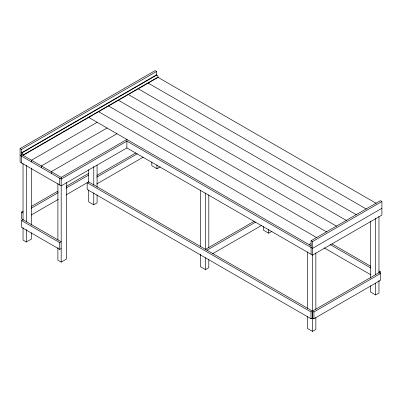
<?xml version="1.0" encoding="UTF-8"?>
<svg xmlns="http://www.w3.org/2000/svg" width="402" height="402" viewBox="0 0 402 402"><rect width="100%" height="100%" fill="white"/><g stroke="black" fill="none" stroke-linecap="round" stroke-linejoin="round"><path stroke-width="0.6" d="M311.083 254.28L311.083 240.723L380.433 200.683L381.9 201.528L381.9 215.085L312.55 255.129L126.876 147.931L61.194 185.855L20.1 162.127L20.1 148.569L155.132 70.606L156.599 71.455L156.599 74.842L21.567 152.805L21.834 152.956A1.698 0.98 60 0 1 23.035 155.036L23.035 155.348L158.066 77.385L376.252 203.352M20.1 148.569L21.567 149.413L156.599 71.455M21.834 152.956L156.865 74.998A1.698 0.98 60 0 1 158.066 77.078L158.066 77.385M23.035 155.036L158.066 77.078M97.158 122.298L31.477 160.217L31.477 161.916M107.063 128.017L41.381 165.941L41.381 167.634M116.972 133.735L51.29 171.659L51.29 173.352M21.567 154.499L61.194 177.377L126.876 139.459L126.876 147.931M61.194 248.562L59.727 249.406L21.567 227.376L21.567 220.597L59.727 242.627L61.194 241.783L21.567 218.904L21.567 212.12L23.195 211.181M31.336 206.482L57.918 191.136M66.059 186.438L88.842 173.282M31.175 208.271L58.3 192.608M65.898 188.226L88.681 175.066M96.902 175.408L135.826 152.936M21.567 220.597L23.035 219.748M31.175 215.05L58.3 199.387M65.898 195.005L88.681 181.85M96.746 177.192L137.293 153.785M96.746 183.97L143.238 157.132M23.035 227.532L23.035 240.084L26.336 241.994L31.477 239.029L31.477 232.753M88.636 189.89L88.636 201.814L93.772 204.784L97.078 202.874L97.078 194.714M151.83 161.961L151.83 165.73L156.966 168.694L160.272 166.785M57.893 247.657L57.893 260.215L61.194 262.119L66.335 259.154L66.335 182.573M205.497 249.356L254.154 221.266M206.965 250.2L255.622 222.11M212.372 253.848L261.566 225.447M200.367 254.074L200.367 266.626L205.507 269.591L208.809 267.687L208.809 259.526M263.551 226.462L263.551 230.23L268.687 233.195L271.993 231.291M311.083 240.723L312.55 241.567L381.9 201.528M381.9 208.306L312.55 248.346L126.876 141.152L61.194 179.071L20.1 155.348M311.002 311.952L380.433 271.863L380.433 280.34L313.937 318.731L312.47 317.881L311.002 318.731L87.169 189.503L87.169 182.724L311.002 311.952L311.002 318.731M88.636 181.875L313.937 311.952L380.433 273.561L378.965 272.712M307.409 316.5L307.409 328.429L312.55 331.394L315.851 329.489L315.851 317.56M370.523 285.711L370.523 291.988L375.664 294.957L378.965 293.048L378.965 280.495M156.599 74.842L156.865 74.998M148.162 83.103L366.343 209.07M138.253 88.827L356.438 214.794M128.349 94.545L346.529 220.512M118.439 100.264L336.62 226.231M108.53 105.987L326.715 231.954M332.082 243.949L370.654 266.219M378.805 270.923L380.433 271.863M330.067 244.481L370.815 268.008M98.626 111.706L316.806 237.672M324.092 247.813L370.815 274.787M311.083 244.109L310.816 243.959A1.698 0.98 60 0 0 309.615 244.652L309.615 244.959M88.716 117.424L311.083 245.808M21.567 212.12L23.035 212.97M378.965 216.467L378.965 272.963M375.664 218.376L375.664 274.867M375.664 283.028L375.664 294.957M370.523 221.06L370.523 278.179M315.851 252.908L315.851 309.399M313.937 311.952L313.937 318.731M312.55 241.567L312.55 331.394M312.47 311.103L312.47 317.881M307.409 251.848L307.409 308.339M268.687 229.431L268.687 233.195M208.809 194.875L208.809 247.602M205.507 193.015L205.507 249.506M205.507 257.667L205.507 269.591M200.367 190.045L200.367 246.542M156.966 164.926L156.966 168.694M97.078 165.212L97.078 187.181M93.772 166.493L93.772 185.322M93.772 192.854L93.772 204.784M88.636 169.805L88.636 182.357M61.194 177.377L61.194 262.119M59.727 178.227L59.727 185.005M59.727 242.627L59.727 249.406M57.893 183.634L57.893 240.125M31.477 168.096L31.477 225.215M26.336 165.413L26.336 221.909M26.336 229.441L26.336 241.994M23.035 163.508L23.035 220M21.567 149.413L21.567 162.971"/></g></svg>
